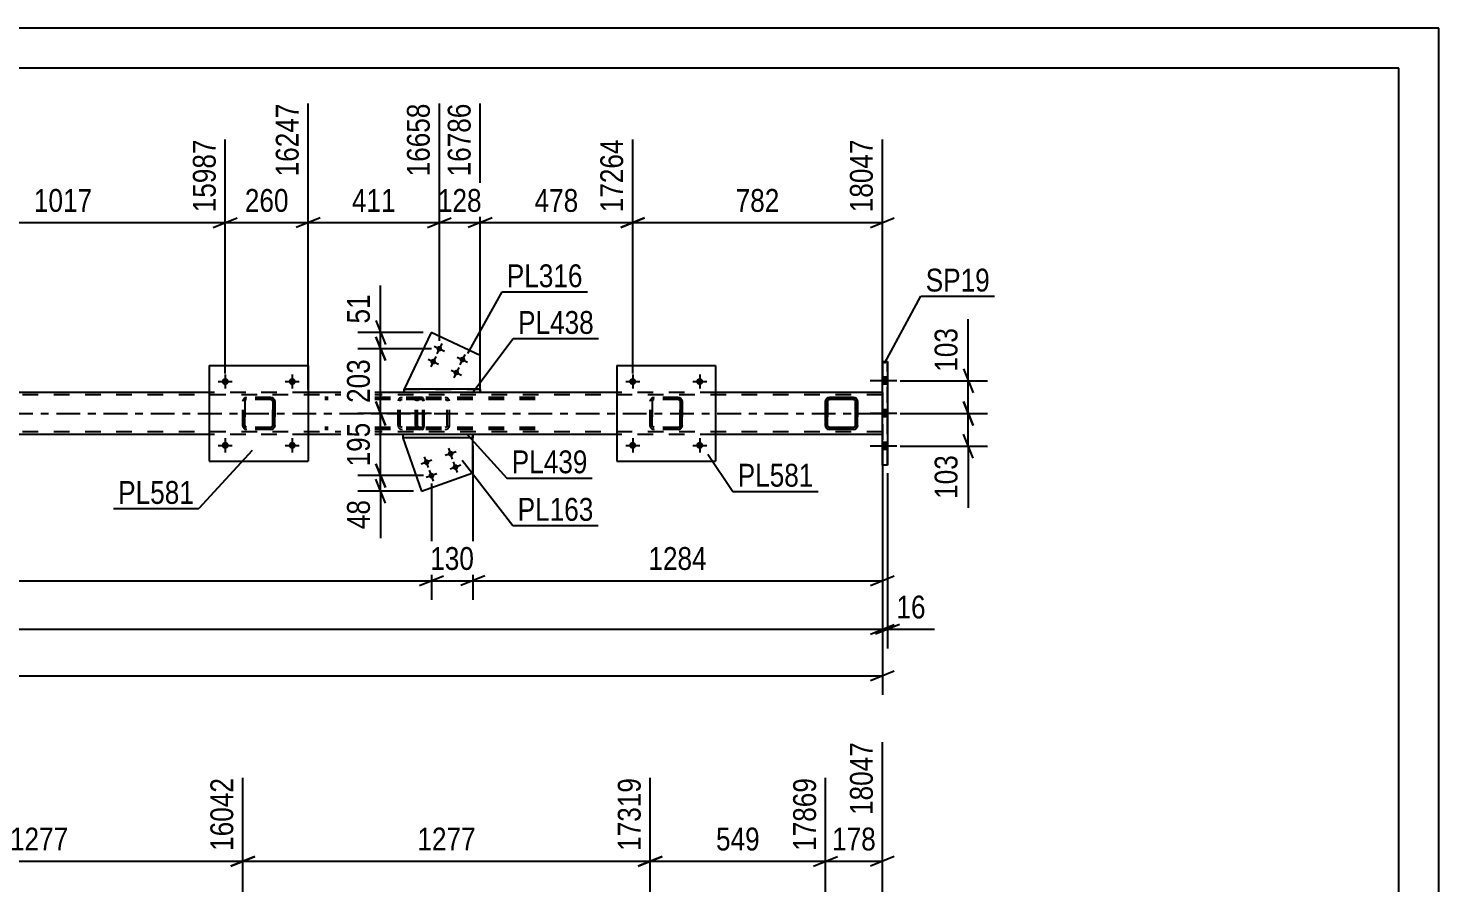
# Model space of a CAD drawing. Header units: millimetres. Extents: x 0 to 841, y 0 to 594.
# Drawn here: x 664.2 to 841, y 486.8 to 594 of the extents above; entities that cross this region are included whole.
import ezdxf

# ---------------------------------------------------------------- set-up
doc = ezdxf.new("R2010")
doc.units = ezdxf.units.MM
doc.linetypes.add('DXK_LINE_DOT2', pattern=[3.9198, 1.9599, -1.9599])
doc.linetypes.add('DXK_LINE_DOT3', pattern=[5.9187, 2.979, -0.9799, 0.9799, -0.9799])
doc.styles.add('Arial Narrow', font='ARIALN.TTF', dxfattribs={"height": 0.2})

# ---------------------------------------------------------------- blocks, each defined once
blk = doc.blocks.new('Unknown-103609051-1133')
at = {"color": 5, "linetype": 'Continuous'}
for p, q in [((841, 594), (0, 594)), ((841, 0), (841, 594)), ((836, 589), (5, 589)), ((836, 5), (836, 589))]:
    blk.add_line(p, q, dxfattribs=at)
blk = doc.blocks.new('Part-103609051-5480 - 5463')
at = {"color": 2, "linetype": 'Continuous'}
for p, q in [((711.11, 542.65), (713.48, 535.96)), ((719.89, 538.24), (719.89, 542.65)), ((713.48, 535.96), (719.89, 538.24))]:
    blk.add_line(p, q, dxfattribs=at)
at = {"color": 7, "linetype": 'DXK_LINE_DOT2'}
blk.add_line((719.89, 542.65), (711.11, 542.65), dxfattribs=at)
blk = doc.blocks.new('Bolt-103609051-5481 - 5463')
at = {"linetype": 'Continuous'}
for points in [[(716.02, 553.66, -1), (715.37, 553.96, -1)], [(715.26, 552.03, -1), (714.6, 552.34, -1)], [(718.92, 552.29, -1), (718.27, 552.6, -1)], [(718.15, 550.66, -1), (717.5, 550.97, -1)]]:
    blk.add_hatch(color=1, dxfattribs=at).paths.add_polyline_path(points)
at = {"color": 1, "linetype": 'Continuous'}
for p, q in [((715.05, 554.12), (716.35, 553.5)), ((716.01, 554.46), (715.39, 553.16)), ((714.28, 552.49), (715.58, 551.87)), ((715.24, 552.83), (714.62, 551.53)), ((717.94, 552.75), (719.24, 552.14)), ((718.9, 553.09), (718.29, 551.79)), ((717.17, 551.12), (718.47, 550.51)), ((718.13, 551.47), (717.52, 550.16))]:
    blk.add_line(p, q, dxfattribs=at)
blk = doc.blocks.new('Part-103609051-5469 - 5463')
at = {"color": 2, "linetype": 'Continuous'}
for p, q in [((737.94, 551.69), (737.94, 539.69)), ((737.94, 551.69), (750.34, 551.69)), ((750.34, 551.69), (750.34, 539.69)), ((737.94, 539.69), (750.34, 539.69))]:
    blk.add_line(p, q, dxfattribs=at)
blk = doc.blocks.new('Bolt-103609051-5470 - 5463')
at = {"linetype": 'Continuous'}
for points in [[(713.77, 539.46, -1), (714.44, 539.7, -1)], [(716.78, 540.53, -1), (717.46, 540.77, -1)], [(714.37, 537.77, -1), (715.05, 538.01, -1)], [(717.38, 538.84, -1), (718.06, 539.08, -1)]]:
    blk.add_hatch(color=1, dxfattribs=at).paths.add_polyline_path(points)
at = {"color": 1, "linetype": 'Continuous'}
for p, q in [((717.36, 539.97), (716.88, 541.33)), ((714.78, 539.82), (713.43, 539.34)), ((714.35, 538.9), (713.86, 540.26)), ((717.8, 540.89), (716.44, 540.41)), ((717.96, 538.28), (717.48, 539.64)), ((715.39, 538.13), (714.03, 537.65)), ((714.95, 537.21), (714.47, 538.56)), ((718.4, 539.2), (717.04, 538.72))]:
    blk.add_line(p, q, dxfattribs=at)
blk = doc.blocks.new('Part-103609051-5475 - 5463')
at = {"color": 2, "linetype": 'Continuous'}
for p, q in [((719.89, 543.05), (711.11, 543.05)), ((711.11, 543.05), (711.11, 542.65)), ((719.89, 543.05), (719.89, 543.05)), ((719.89, 543.05), (719.89, 542.65)), ((719.89, 542.65), (711.11, 542.65)), ((719.89, 542.65), (719.89, 542.65))]:
    blk.add_line(p, q, dxfattribs=at)
at = {"color": 7, "linetype": 'DXK_LINE_DOT2'}
for p, q in [((711.11, 543.05), (711.11, 542.65)), ((719.89, 542.65), (719.89, 543.05))]:
    blk.add_line(p, q, dxfattribs=at)
blk = doc.blocks.new('Part-103609051-5486 - 5463')
at = {"color": 2, "linetype": 'Continuous'}
for p, q in [((714.67, 555.84), (711.31, 548.73)), ((720.82, 552.94), (714.67, 555.84)), ((720.82, 548.73), (720.82, 552.94))]:
    blk.add_line(p, q, dxfattribs=at)
at = {"color": 7, "linetype": 'DXK_LINE_DOT2'}
blk.add_line((711.31, 548.73), (720.82, 548.73), dxfattribs=at)
blk = doc.blocks.new('Part-103609051-5649 - 5463')
at = {"color": 7, "linetype": 'DXK_LINE_DOT2'}
for p, q in [((713.51, 547.69), (701.36, 547.69)), ((713.51, 547.45), (701.36, 547.45)), ((710.56, 547.4), (710.52, 547.21)), ((710.52, 544.17), (710.52, 547.21)), ((710.77, 547.21), (710.79, 547.3)), ((710.77, 544.17), (710.77, 547.21)), ((710.79, 547.3), (710.85, 547.38)), ((711.03, 547.69), (710.83, 547.66)), ((710.85, 547.38), (710.93, 547.43)), ((710.93, 547.43), (711.03, 547.45)), ((712.7, 547.45), (712.7, 547.69)), ((713.62, 547.66), (713.51, 547.69)), ((713.51, 547.45), (713.57, 547.43)), ((713.57, 547.43), (713.61, 547.38)), ((713.61, 547.38), (713.64, 547.3)), ((713.71, 547.55), (713.62, 547.66)), ((713.64, 547.3), (713.65, 547.21)), ((713.65, 544.17), (713.65, 547.21)), ((713.76, 547.4), (713.71, 547.55)), ((713.78, 547.21), (713.76, 547.4)), ((713.78, 544.17), (713.78, 547.21)), ((713.51, 543.93), (701.36, 543.93)), ((713.51, 543.69), (701.36, 543.69)), ((710.52, 544.17), (710.56, 543.99)), ((710.79, 544.08), (710.77, 544.17)), ((710.85, 544), (710.79, 544.08)), ((710.83, 543.73), (711.03, 543.69)), ((710.93, 543.95), (710.85, 544)), ((711.03, 543.93), (710.93, 543.95)), ((712.7, 543.69), (712.7, 543.93)), ((713.57, 543.95), (713.51, 543.93)), ((713.51, 543.69), (713.62, 543.73)), ((713.61, 544), (713.57, 543.95)), ((713.64, 544.08), (713.61, 544)), ((713.62, 543.73), (713.71, 543.83)), ((713.65, 544.17), (713.64, 544.08)), ((713.71, 543.83), (713.76, 543.99)), ((713.76, 543.99), (713.78, 544.17))]:
    blk.add_line(p, q, dxfattribs=at)
for centre, start, end in [((711.01, 547.2), 111.1941, 156.1506), ((711.01, 544.19), 203.8494, 248.8059)]:
    blk.add_arc(centre, 0.492, start, end, dxfattribs=at)
blk = doc.blocks.new('Part-103609051-5635 - 5463')
at = {"color": 2, "linetype": 'Continuous'}
for p, q in [((771.24, 552.19), (771.24, 552.19)), ((771.24, 552.19), (771.88, 552.19)), ((771.24, 539.19), (771.24, 552.19)), ((771.88, 552.19), (771.88, 539.19)), ((771.24, 539.19), (771.24, 539.19)), ((771.88, 539.19), (771.24, 539.19))]:
    blk.add_line(p, q, dxfattribs=at)
at = {"color": 7, "linetype": 'DXK_LINE_DOT2'}
for p, q in [((771.24, 552.19), (771.24, 539.19)), ((771.88, 539.19), (771.88, 552.19))]:
    blk.add_line(p, q, dxfattribs=at)
blk = doc.blocks.new('Bolt-103609051-5520 - 5463')
at = {"linetype": 'Continuous'}
for points in [[(689.3, 549.69, -1), (688.42, 549.69, -1)], [(697.7, 549.69, -1), (696.82, 549.69, -1)]]:
    blk.add_hatch(color=1, dxfattribs=at).paths.add_polyline_path(points)
at = {"color": 1, "linetype": 'Continuous'}
for p, q in [((688.86, 550.57), (688.86, 548.81)), ((697.26, 550.57), (697.26, 548.81)), ((687.98, 549.69), (689.74, 549.69)), ((696.38, 549.69), (698.14, 549.69))]:
    blk.add_line(p, q, dxfattribs=at)
blk = doc.blocks.new('Bolt-103609051-5521 - 5463')
at = {"linetype": 'Continuous'}
for points in [[(689.3, 541.69, -1), (688.42, 541.69, -1)], [(697.7, 541.69, -1), (696.82, 541.69, -1)]]:
    blk.add_hatch(color=1, dxfattribs=at).paths.add_polyline_path(points)
at = {"color": 1, "linetype": 'Continuous'}
for p, q in [((687.98, 541.69), (689.74, 541.69)), ((688.86, 542.57), (688.86, 540.81)), ((696.38, 541.69), (698.14, 541.69)), ((697.26, 542.57), (697.26, 540.81))]:
    blk.add_line(p, q, dxfattribs=at)
blk = doc.blocks.new('Bolt-103609051-5526 - 5463')
at = {"linetype": 'Continuous'}
for points in [[(740.38, 549.69, -1), (739.5, 549.69, -1)], [(748.78, 549.69, -1), (747.9, 549.69, -1)]]:
    blk.add_hatch(color=1, dxfattribs=at).paths.add_polyline_path(points)
at = {"color": 1, "linetype": 'Continuous'}
for p, q in [((739.94, 550.57), (739.94, 548.81)), ((748.34, 550.57), (748.34, 548.81)), ((739.06, 549.69), (740.82, 549.69)), ((747.46, 549.69), (749.22, 549.69))]:
    blk.add_line(p, q, dxfattribs=at)
blk = doc.blocks.new('Bolt-103609051-5527 - 5463')
at = {"linetype": 'Continuous'}
for points in [[(740.38, 541.69, -1), (739.5, 541.69, -1)], [(748.78, 541.69, -1), (747.9, 541.69, -1)]]:
    blk.add_hatch(color=1, dxfattribs=at).paths.add_polyline_path(points)
at = {"color": 1, "linetype": 'Continuous'}
for p, q in [((739.06, 541.69), (740.82, 541.69)), ((739.94, 542.57), (739.94, 540.81)), ((747.46, 541.69), (749.22, 541.69)), ((748.34, 542.57), (748.34, 540.81))]:
    blk.add_line(p, q, dxfattribs=at)
blk = doc.blocks.new('Bolt-103609051-5695 - 5463')
at = {"linetype": 'Continuous'}
for points in [[(771.88, 549.35), (771.88, 550.23), (771.24, 550.23), (771.24, 549.35)], [(771.88, 549.35), (771.88, 550.23), (771.24, 550.23), (771.24, 549.35)], [(771.88, 549.35), (771.88, 550.23), (771.24, 550.23), (771.24, 549.35)], [(771.88, 545.25), (771.88, 546.13), (771.24, 546.13), (771.24, 545.25)], [(771.88, 545.25), (771.88, 546.13), (771.24, 546.13), (771.24, 545.25)], [(771.88, 541.15), (771.88, 542.03), (771.24, 542.03), (771.24, 541.15)], [(771.88, 541.15), (771.88, 542.03), (771.24, 542.03), (771.24, 541.15)], [(771.88, 541.15), (771.88, 542.03), (771.24, 542.03), (771.24, 541.15)]]:
    blk.add_hatch(color=1, dxfattribs=at).paths.add_polyline_path(points)
at = {"color": 1, "linetype": 'Continuous'}
for p, q in [((771.88, 550.23), (771.24, 550.23)), ((771.88, 550.23), (771.24, 550.23)), ((771.88, 550.23), (771.24, 550.23)), ((773.04, 549.79), (769.72, 549.79)), ((773.04, 549.79), (769.72, 549.79)), ((773.04, 549.79), (769.72, 549.79)), ((771.88, 549.35), (771.24, 549.35)), ((771.88, 549.35), (771.24, 549.35)), ((771.88, 549.35), (771.24, 549.35)), ((773.04, 545.69), (769.72, 545.69)), ((773.04, 545.69), (769.72, 545.69)), ((771.88, 546.13), (771.24, 546.13)), ((771.88, 546.13), (771.24, 546.13)), ((771.88, 545.25), (771.24, 545.25)), ((771.88, 545.25), (771.24, 545.25)), ((773.04, 541.59), (769.72, 541.59)), ((773.04, 541.59), (769.72, 541.59)), ((773.04, 541.59), (769.72, 541.59)), ((771.88, 542.03), (771.24, 542.03)), ((771.88, 542.03), (771.24, 542.03)), ((771.88, 542.03), (771.24, 542.03)), ((771.88, 541.15), (771.24, 541.15)), ((771.88, 541.15), (771.24, 541.15)), ((771.88, 541.15), (771.24, 541.15))]:
    blk.add_line(p, q, dxfattribs=at)
blk = doc.blocks.new('Part-103609051-5725 - 5463')
at = {"color": 2, "linetype": 'Continuous'}
for p, q in [((635.78, 548.33), (608.5, 548.33)), ((686.86, 548.33), (648.18, 548.33)), ((711.31, 548.33), (699.26, 548.33)), ((737.94, 548.33), (720.82, 548.33)), ((771.24, 548.33), (750.34, 548.33)), ((635.78, 543.05), (608.5, 543.05)), ((686.86, 543.05), (648.18, 543.05)), ((711.11, 543.05), (699.26, 543.05)), ((737.94, 543.05), (719.89, 543.05)), ((771.24, 543.05), (750.34, 543.05))]:
    blk.add_line(p, q, dxfattribs=at)
at = {"color": 7, "linetype": 'DXK_LINE_DOT2'}
for p, q in [((608.5, 548.33), (608.5, 548.33)), ((608.5, 548.33), (608.5, 543.37)), ((608.5, 548.33), (608.5, 548.33)), ((608.5, 548.33), (608.5, 547.69)), ((648.18, 548.33), (635.78, 548.33)), ((699.26, 548.33), (686.86, 548.33)), ((720.82, 548.33), (711.31, 548.33)), ((750.34, 548.33), (737.94, 548.33)), ((771.24, 543.37), (771.24, 548.33)), ((771.24, 548.33), (771.24, 548.33)), ((771.24, 548.33), (771.24, 547.69)), ((771.24, 548.01), (608.5, 548.01)), ((608.5, 548.01), (608.5, 543.05)), ((771.24, 543.05), (771.24, 548.01)), ((771.24, 548.01), (771.24, 548.01)), ((608.5, 543.69), (608.5, 543.05)), ((771.24, 543.37), (608.5, 543.37)), ((608.5, 543.05), (608.5, 543.05)), ((608.5, 543.05), (608.5, 543.05)), ((648.18, 543.05), (635.78, 543.05)), ((699.26, 543.05), (686.86, 543.05)), ((719.89, 543.05), (711.11, 543.05)), ((750.34, 543.05), (737.94, 543.05)), ((771.24, 543.05), (771.24, 543.69)), ((771.24, 543.37), (771.24, 543.37)), ((771.24, 543.05), (771.24, 543.05))]:
    blk.add_line(p, q, dxfattribs=at)
at = {"color": 7, "linetype": 'DXK_LINE_DOT3'}
blk.add_line((608.5, 545.69), (771.24, 545.69), dxfattribs=at)
blk = doc.blocks.new('Part-103609051-5580 - 5463')
at = {"color": 7, "linetype": 'DXK_LINE_DOT2'}
for p, q in [((742.14, 547.21), (742.18, 547.4)), ((742.18, 547.4), (742.14, 547.21)), ((742.14, 544.17), (742.14, 547.21)), ((742.14, 547.21), (742.14, 547.21)), ((742.14, 544.17), (742.14, 547.21)), ((742.38, 547.21), (742.4, 547.3)), ((742.4, 547.3), (742.38, 547.21)), ((742.38, 544.17), (742.38, 547.21)), ((742.38, 547.21), (742.38, 547.21)), ((742.38, 547.21), (742.38, 544.17)), ((742.4, 547.3), (742.45, 547.38)), ((742.45, 547.38), (742.4, 547.3)), ((742.44, 547.66), (742.62, 547.69)), ((742.62, 547.69), (742.44, 547.66)), ((742.45, 547.38), (742.53, 547.43)), ((742.53, 547.43), (742.45, 547.38)), ((742.62, 547.45), (742.53, 547.43)), ((745.66, 547.69), (742.62, 547.69)), ((745.66, 547.45), (742.62, 547.45)), ((745.66, 547.69), (745.85, 547.66)), ((745.85, 547.66), (745.66, 547.69)), ((745.66, 547.45), (745.75, 547.43)), ((745.75, 547.43), (745.83, 547.38)), ((745.83, 547.38), (745.75, 547.43)), ((745.83, 547.38), (745.88, 547.3)), ((745.88, 547.3), (745.83, 547.38)), ((745.88, 547.3), (745.9, 547.21)), ((745.9, 547.21), (745.88, 547.3)), ((745.9, 544.17), (745.9, 547.21)), ((745.9, 547.21), (745.9, 547.21)), ((745.9, 547.21), (745.9, 544.17)), ((746.11, 547.4), (746.14, 547.21)), ((746.14, 547.21), (746.11, 547.4)), ((746.14, 544.17), (746.14, 547.21)), ((746.14, 547.21), (746.14, 547.21)), ((746.14, 547.21), (746.14, 544.17)), ((742.14, 544.17), (742.14, 544.17)), ((742.18, 543.99), (742.14, 544.17)), ((742.14, 544.17), (742.18, 543.99)), ((742.38, 544.17), (742.38, 544.17)), ((742.4, 544.08), (742.38, 544.17)), ((742.38, 544.17), (742.4, 544.08)), ((742.45, 544), (742.4, 544.08)), ((742.4, 544.08), (742.45, 544)), ((742.62, 543.69), (742.44, 543.73)), ((742.44, 543.73), (742.62, 543.69)), ((742.53, 543.95), (742.45, 544)), ((742.45, 544), (742.53, 543.95)), ((742.62, 543.93), (742.53, 543.95)), ((745.66, 543.93), (742.62, 543.93)), ((745.66, 543.69), (742.62, 543.69)), ((745.75, 543.95), (745.66, 543.93)), ((745.85, 543.73), (745.66, 543.69)), ((745.66, 543.69), (745.85, 543.73)), ((745.83, 544), (745.75, 543.95)), ((745.75, 543.95), (745.83, 544)), ((745.88, 544.08), (745.83, 544)), ((745.83, 544), (745.88, 544.08)), ((745.9, 544.17), (745.88, 544.08)), ((745.88, 544.08), (745.9, 544.17)), ((745.9, 544.17), (745.9, 544.17)), ((746.14, 544.17), (746.11, 543.99)), ((746.11, 543.99), (746.14, 544.17)), ((746.14, 544.17), (746.14, 544.17))]:
    blk.add_line(p, q, dxfattribs=at)
for centre, start, end in [((742.62, 547.21), 112.5, 157.5), ((742.62, 547.21), 112.5, 157.5), ((745.66, 547.21), 22.5, 67.5), ((745.66, 547.21), 22.5, 67.5), ((742.62, 544.17), 202.5, 247.5), ((742.62, 544.17), 202.5, 247.5), ((745.66, 544.17), 292.5, 337.5), ((745.66, 544.17), 292.5, 337.5)]:
    blk.add_arc(centre, 0.48, start, end, dxfattribs=at)
blk = doc.blocks.new('Part-103609051-5585 - 5463')
at = {"color": 2, "linetype": 'Continuous'}
for p, q in [((686.86, 551.69), (686.86, 539.69)), ((686.86, 551.69), (699.26, 551.69)), ((699.26, 551.69), (699.26, 539.69)), ((686.86, 539.69), (699.26, 539.69))]:
    blk.add_line(p, q, dxfattribs=at)
blk = doc.blocks.new('Part-103609051-5586 - 5463')
at = {"color": 7, "linetype": 'DXK_LINE_DOT2'}
for p, q in [((691.06, 547.21), (691.1, 547.4)), ((691.1, 547.4), (691.06, 547.21)), ((691.06, 544.17), (691.06, 547.21)), ((691.06, 547.21), (691.06, 547.21)), ((691.06, 544.17), (691.06, 547.21)), ((691.3, 547.21), (691.32, 547.3)), ((691.32, 547.3), (691.3, 547.21)), ((691.3, 544.17), (691.3, 547.21)), ((691.3, 547.21), (691.3, 547.21)), ((691.3, 547.21), (691.3, 544.17)), ((691.32, 547.3), (691.37, 547.38)), ((691.37, 547.38), (691.32, 547.3)), ((691.36, 547.66), (691.54, 547.69)), ((691.54, 547.69), (691.36, 547.66)), ((691.37, 547.38), (691.45, 547.43)), ((691.45, 547.43), (691.37, 547.38)), ((691.54, 547.45), (691.45, 547.43)), ((694.58, 547.69), (691.54, 547.69)), ((694.58, 547.45), (691.54, 547.45)), ((694.58, 547.69), (694.77, 547.66)), ((694.77, 547.66), (694.58, 547.69)), ((694.58, 547.45), (694.67, 547.43)), ((694.67, 547.43), (694.75, 547.38)), ((694.75, 547.38), (694.67, 547.43)), ((694.75, 547.38), (694.8, 547.3)), ((694.8, 547.3), (694.75, 547.38)), ((694.8, 547.3), (694.82, 547.21)), ((694.82, 547.21), (694.8, 547.3)), ((694.82, 544.17), (694.82, 547.21)), ((694.82, 547.21), (694.82, 547.21)), ((694.82, 547.21), (694.82, 544.17)), ((695.03, 547.4), (695.06, 547.21)), ((695.06, 547.21), (695.03, 547.4)), ((695.06, 544.17), (695.06, 547.21)), ((695.06, 547.21), (695.06, 547.21)), ((695.06, 547.21), (695.06, 544.17)), ((691.06, 544.17), (691.06, 544.17)), ((691.1, 543.99), (691.06, 544.17)), ((691.06, 544.17), (691.1, 543.99)), ((691.3, 544.17), (691.3, 544.17)), ((691.32, 544.08), (691.3, 544.17)), ((691.3, 544.17), (691.32, 544.08)), ((691.37, 544), (691.32, 544.08)), ((691.32, 544.08), (691.37, 544)), ((691.54, 543.69), (691.36, 543.73)), ((691.36, 543.73), (691.54, 543.69)), ((691.45, 543.95), (691.37, 544)), ((691.37, 544), (691.45, 543.95)), ((691.54, 543.93), (691.45, 543.95)), ((694.58, 543.93), (691.54, 543.93)), ((694.58, 543.69), (691.54, 543.69)), ((694.67, 543.95), (694.58, 543.93)), ((694.77, 543.73), (694.58, 543.69)), ((694.58, 543.69), (694.77, 543.73)), ((694.75, 544), (694.67, 543.95)), ((694.67, 543.95), (694.75, 544)), ((694.8, 544.08), (694.75, 544)), ((694.75, 544), (694.8, 544.08)), ((694.82, 544.17), (694.8, 544.08)), ((694.8, 544.08), (694.82, 544.17)), ((694.82, 544.17), (694.82, 544.17)), ((695.06, 544.17), (695.03, 543.99)), ((695.03, 543.99), (695.06, 544.17)), ((695.06, 544.17), (695.06, 544.17))]:
    blk.add_line(p, q, dxfattribs=at)
at = {"color": 7, "linetype": 'DXK_LINE_DOT3'}
blk.add_line((693.06, 545.69), (693.06, 545.69), dxfattribs=at)
at = {"color": 7, "linetype": 'DXK_LINE_DOT2'}
for centre, start, end in [((691.54, 547.21), 112.5, 157.5), ((691.54, 547.21), 112.5, 157.5), ((694.58, 547.21), 22.5, 67.5), ((694.58, 547.21), 22.5, 67.5), ((691.54, 544.17), 202.5, 247.5), ((691.54, 544.17), 202.5, 247.5), ((694.58, 544.17), 292.5, 337.5), ((694.58, 544.17), 292.5, 337.5)]:
    blk.add_arc(centre, 0.48, start, end, dxfattribs=at)
blk = doc.blocks.new('Part-103609051-5603 - 5463')
at = {"color": 2, "linetype": 'Continuous'}
for p, q in [((711.31, 548.33), (711.31, 548.73)), ((711.31, 548.73), (711.31, 548.73)), ((720.82, 548.73), (711.31, 548.73)), ((711.31, 548.33), (711.31, 548.33)), ((720.82, 548.33), (711.31, 548.33)), ((720.82, 548.73), (720.82, 548.33))]:
    blk.add_line(p, q, dxfattribs=at)
at = {"color": 7, "linetype": 'DXK_LINE_DOT2'}
for p, q in [((711.31, 548.73), (711.31, 548.33)), ((711.31, 548.73), (711.31, 548.73)), ((711.31, 548.33), (711.31, 548.33)), ((720.82, 548.33), (720.82, 548.73))]:
    blk.add_line(p, q, dxfattribs=at)
blk = doc.blocks.new('Part-103609051-5604 - 5463')
at = {"color": 2, "linetype": 'Continuous'}
for p, q in [((764.16, 547.39), (764.12, 547.21)), ((764.12, 544.17), (764.12, 547.21)), ((764.12, 547.21), (764.12, 547.21)), ((764.36, 547.21), (764.38, 547.3)), ((764.36, 544.17), (764.36, 547.21)), ((764.36, 547.21), (764.36, 547.21)), ((764.38, 547.3), (764.43, 547.38)), ((764.6, 547.69), (764.42, 547.65)), ((764.43, 547.38), (764.51, 547.43)), ((764.51, 547.43), (764.6, 547.45)), ((767.64, 547.69), (764.6, 547.69)), ((767.64, 547.45), (764.6, 547.45)), ((767.82, 547.65), (767.64, 547.69)), ((767.64, 547.45), (767.73, 547.43)), ((767.73, 547.43), (767.81, 547.38)), ((767.81, 547.38), (767.86, 547.3)), ((767.86, 547.3), (767.88, 547.21)), ((767.88, 544.17), (767.88, 547.21)), ((767.88, 547.21), (767.88, 547.21)), ((768.12, 547.21), (768.08, 547.39)), ((768.12, 544.17), (768.12, 547.21)), ((768.12, 547.21), (768.12, 547.21)), ((764.12, 544.17), (764.12, 544.17)), ((764.12, 544.17), (764.16, 543.98)), ((764.36, 544.17), (764.36, 544.17)), ((764.38, 544.07), (764.36, 544.17)), ((764.43, 544), (764.38, 544.07)), ((764.42, 543.72), (764.6, 543.69)), ((764.51, 543.95), (764.43, 544)), ((764.6, 543.93), (764.51, 543.95)), ((767.64, 543.93), (764.6, 543.93)), ((767.64, 543.69), (764.6, 543.69)), ((767.73, 543.95), (767.64, 543.93)), ((767.64, 543.69), (767.82, 543.72)), ((767.81, 544), (767.73, 543.95)), ((767.86, 544.07), (767.81, 544)), ((767.88, 544.17), (767.86, 544.07)), ((767.88, 544.17), (767.88, 544.17)), ((768.08, 543.98), (768.12, 544.17)), ((768.12, 544.17), (768.12, 544.17))]:
    blk.add_line(p, q, dxfattribs=at)
at = {"color": 7, "linetype": 'DXK_LINE_DOT2'}
for p, q in [((764.12, 547.21), (764.16, 547.39)), ((764.12, 544.17), (764.12, 547.21)), ((764.38, 547.3), (764.36, 547.21)), ((764.36, 547.21), (764.36, 544.17)), ((764.43, 547.38), (764.38, 547.3)), ((764.42, 547.65), (764.6, 547.69)), ((764.51, 547.43), (764.43, 547.38)), ((764.51, 547.43), (764.51, 547.43)), ((767.64, 547.69), (767.82, 547.65)), ((767.64, 547.45), (767.64, 547.45)), ((767.81, 547.38), (767.73, 547.43)), ((767.86, 547.3), (767.81, 547.38)), ((767.88, 547.21), (767.86, 547.3)), ((767.88, 547.21), (767.88, 544.17)), ((768.08, 547.39), (768.12, 547.21)), ((768.12, 547.21), (768.12, 544.17)), ((764.16, 543.98), (764.12, 544.17)), ((764.36, 544.17), (764.38, 544.07)), ((764.38, 544.07), (764.43, 544)), ((764.6, 543.69), (764.42, 543.72)), ((764.43, 544), (764.51, 543.95)), ((764.51, 543.95), (764.51, 543.95)), ((767.64, 543.93), (767.64, 543.93)), ((767.82, 543.72), (767.64, 543.69)), ((767.73, 543.95), (767.81, 544)), ((767.81, 544), (767.86, 544.07)), ((767.86, 544.07), (767.88, 544.17)), ((768.12, 544.17), (768.08, 543.98))]:
    blk.add_line(p, q, dxfattribs=at)
at = {"color": 7, "linetype": 'DXK_LINE_DOT3'}
blk.add_line((766.12, 545.69), (766.12, 545.69), dxfattribs=at)
at = {"color": 2, "linetype": 'Continuous'}
for centre, start, end in [((764.6, 547.21), 112.5, 157.5), ((767.64, 547.21), 22.5, 67.5), ((764.6, 544.17), 202.5, 247.5), ((767.64, 544.17), 292.5, 337.5)]:
    blk.add_arc(centre, 0.48, start, end, dxfattribs=at)
at = {"color": 7, "linetype": 'DXK_LINE_DOT2'}
for centre, start, end in [((764.6, 547.21), 112.5, 157.5), ((767.64, 547.21), 22.5, 67.5), ((764.6, 544.17), 202.5, 247.5), ((767.64, 544.17), 292.5, 337.5)]:
    blk.add_arc(centre, 0.48, start, end, dxfattribs=at)
blk = doc.blocks.new('Part-103609051-5651 - 5463')
at = {"color": 7, "linetype": 'DXK_LINE_DOT2'}
for p, q in [((712.74, 547.4), (712.7, 547.21)), ((712.7, 544.17), (712.7, 547.21)), ((712.96, 547.21), (712.98, 547.3)), ((712.96, 544.17), (712.96, 547.21)), ((712.98, 547.3), (713.03, 547.38)), ((713.21, 547.69), (713.02, 547.66)), ((713.03, 547.38), (713.11, 547.43)), ((713.11, 547.43), (713.21, 547.45)), ((727.73, 547.69), (713.21, 547.69)), ((727.73, 547.45), (713.21, 547.45)), ((716.64, 547.66), (716.45, 547.69)), ((716.45, 547.45), (716.55, 547.43)), ((716.55, 547.43), (716.63, 547.38)), ((716.63, 547.38), (716.68, 547.3)), ((716.68, 547.3), (716.7, 547.21)), ((716.7, 544.17), (716.7, 547.21)), ((716.96, 547.21), (716.92, 547.4)), ((716.96, 544.17), (716.96, 547.21)), ((712.7, 544.17), (712.74, 543.99)), ((712.98, 544.08), (712.96, 544.17)), ((713.03, 544), (712.98, 544.08)), ((713.02, 543.73), (713.21, 543.69)), ((713.11, 543.95), (713.03, 544)), ((713.21, 543.93), (713.11, 543.95)), ((727.73, 543.93), (713.21, 543.93)), ((727.73, 543.69), (713.21, 543.69)), ((716.55, 543.95), (716.45, 543.93)), ((716.45, 543.69), (716.64, 543.73)), ((716.63, 544), (716.55, 543.95)), ((716.68, 544.08), (716.63, 544)), ((716.7, 544.17), (716.68, 544.08)), ((716.92, 543.99), (716.96, 544.17))]:
    blk.add_line(p, q, dxfattribs=at)
for centre, start, end in [((713.19, 547.19), 110.7583, 155.68), ((716.47, 547.19), 24.32, 69.2417), ((713.19, 544.19), 204.32, 249.2417), ((716.47, 544.19), 290.7583, 335.68)]:
    blk.add_arc(centre, 0.496, start, end, dxfattribs=at)
blk = doc.blocks.new('StraightDimension-103609051-6337 - 5463')
at = {"color": 7, "linetype": 'Continuous'}
for p, q in [((771.24, 538.19), (771.24, 516.23)), ((64.78, 518.63), (771.24, 518.63)), ((769.74, 518.03), (772.74, 519.23))]:
    blk.add_line(p, q, dxfattribs=at)
blk = doc.blocks.new('StraightDimension-103609051-14785 - 5463')
at = {"color": 7, "linetype": 'Continuous'}
for p, q in [((739.94, 550.69), (739.94, 580.06)), ((771.24, 549.33), (771.24, 580.06)), ((741.44, 570.22), (738.44, 569.02)), ((739.94, 569.62), (771.24, 569.62)), ((769.74, 569.02), (772.74, 570.22))]:
    blk.add_line(p, q, dxfattribs=at)
at = {"color": 0, "linetype": 'Continuous'}
blk.add_wipeout([(770.64, 580.66), (766.44, 580.66), (766.44, 570.32), (770.64, 570.32)], dxfattribs=at)
at = {"color": 0}
blk.add_wipeout([(758.93, 570.37), (758.93, 574.57), (752.25, 574.57), (752.25, 570.37)], dxfattribs=at)
at = {"color": 3, "linetype": 'Continuous', "style": 'Arial Narrow'}
blk.add_text('18047', height=2.863, rotation=90.0002, dxfattribs=at).set_placement((770.04, 570.92))
at = {"color": 3, "style": 'Arial Narrow'}
blk.add_text('782', height=2.863, dxfattribs=at).set_placement((752.85, 570.97))
blk = doc.blocks.new('StraightDimension-103609051-22917 - 5463')
at = {"color": 7, "linetype": 'Continuous'}
for p, q in [((707.74, 539.39), (708.94, 536.39)), ((713.71, 537.89), (705.49, 537.89)), ((708.34, 535.96), (708.34, 537.89)), ((712.48, 535.96), (705.49, 535.96)), ((708.94, 534.46), (707.74, 537.46))]:
    blk.add_line(p, q, dxfattribs=at)
at = {"color": 0}
blk.add_wipeout([(707.59, 535.44), (703.39, 535.44), (703.39, 530.58), (707.59, 530.58)], dxfattribs=at)
at = {"color": 7, "linetype": 'Continuous'}
blk.add_line((708.34, 535.96), (708.34, 530.06), dxfattribs=at)
blk.add_line((708.34, 535.96), (708.34, 530.06), dxfattribs=at)
at = {"color": 3, "style": 'Arial Narrow'}
blk.add_text('48', height=2.863, rotation=90.0002, dxfattribs=at).set_placement((706.99, 531.18))
blk = doc.blocks.new('StraightDimension-103609051-6400 - 5463')
at = {"color": 7, "linetype": 'Continuous'}
for p, q in [((714.71, 536.89), (714.71, 522.32)), ((713.21, 524.12), (716.21, 525.32)), ((64.78, 524.72), (714.71, 524.72))]:
    blk.add_line(p, q, dxfattribs=at)
blk = doc.blocks.new('StraightDimension-103609051-6347 - 5463')
at = {"color": 7, "linetype": 'Continuous'}
for p, q in [((771.24, 538.19), (771.24, 516.23)), ((771.88, 538.19), (771.88, 516.23)), ((769.74, 518.03), (772.74, 519.23)), ((773.38, 519.23), (770.38, 518.03)), ((771.24, 518.63), (771.88, 518.63))]:
    blk.add_line(p, q, dxfattribs=at)
at = {"color": 0}
blk.add_wipeout([(777.26, 519.38), (777.26, 523.58), (772.41, 523.58), (772.41, 519.38)], dxfattribs=at)
at = {"color": 7, "linetype": 'Continuous'}
blk.add_line((771.88, 518.63), (777.79, 518.63), dxfattribs=at)
blk.add_line((771.88, 518.63), (777.79, 518.63), dxfattribs=at)
at = {"color": 3, "style": 'Arial Narrow'}
blk.add_text('16', height=2.863, dxfattribs=at).set_placement((773.01, 519.98))
blk = doc.blocks.new('StraightDimension-103609051-6358 - 5463')
at = {"color": 7, "linetype": 'Continuous'}
for p, q in [((771.24, 538.19), (771.24, 510.4)), ((769.74, 512.2), (772.74, 513.4)), ((64.14, 512.8), (771.24, 512.8))]:
    blk.add_line(p, q, dxfattribs=at)
blk = doc.blocks.new('StraightDimension-103609051-6390 - 5463')
at = {"color": 7, "linetype": 'Continuous'}
for p, q in [((719.89, 541.65), (719.89, 522.32)), ((771.24, 542.05), (771.24, 522.32)), ((721.39, 525.32), (718.39, 524.12)), ((769.74, 524.12), (772.74, 525.32)), ((719.89, 524.72), (771.24, 524.72))]:
    blk.add_line(p, q, dxfattribs=at)
at = {"color": 0}
blk.add_wipeout([(749.82, 525.47), (749.82, 529.67), (741.31, 529.67), (741.31, 525.47)], dxfattribs=at)
at = {"color": 3, "style": 'Arial Narrow'}
blk.add_text('1284', height=2.863, dxfattribs=at).set_placement((741.91, 526.07))
blk = doc.blocks.new('StraightDimension-103609051-6394 - 5463')
at = {"color": 7, "linetype": 'Continuous'}
for p, q in [((719.89, 541.65), (719.89, 522.32)), ((714.71, 536.89), (714.71, 522.32)), ((713.21, 524.12), (716.21, 525.32)), ((721.39, 525.32), (718.39, 524.12)), ((714.71, 524.72), (719.89, 524.72))]:
    blk.add_line(p, q, dxfattribs=at)
at = {"color": 0}
blk.add_wipeout([(720.64, 525.47), (720.64, 529.67), (713.96, 529.67), (713.96, 525.47)], dxfattribs=at)
at = {"color": 3, "style": 'Arial Narrow'}
blk.add_text('130', height=2.863, dxfattribs=at).set_placement((714.56, 526.07))
blk = doc.blocks.new('StraightDimension-103609051-14786 - 5463')
at = {"color": 7, "linetype": 'Continuous'}
for p, q in [((720.82, 549.73), (720.82, 584.56)), ((739.94, 550.69), (739.94, 580.06)), ((722.32, 570.22), (719.32, 569.02)), ((720.82, 569.62), (739.94, 569.62)), ((738.44, 569.02), (741.44, 570.22))]:
    blk.add_line(p, q, dxfattribs=at)
at = {"color": 0, "linetype": 'Continuous'}
blk.add_wipeout([(739.34, 580.66), (735.14, 580.66), (735.14, 570.32), (739.34, 570.32)], dxfattribs=at)
at = {"color": 0}
blk.add_wipeout([(733.72, 570.37), (733.72, 574.57), (727.04, 574.57), (727.04, 570.37)], dxfattribs=at)
at = {"color": 3, "linetype": 'Continuous', "style": 'Arial Narrow'}
blk.add_text('17264', height=2.863, rotation=90.0002, dxfattribs=at).set_placement((738.74, 570.92))
at = {"color": 3, "style": 'Arial Narrow'}
blk.add_text('478', height=2.863, dxfattribs=at).set_placement((727.64, 570.97))
blk = doc.blocks.new('StraightDimension-103609051-14787 - 5463')
at = {"color": 7, "linetype": 'Continuous'}
for p, q in [((715.7, 554.81), (715.7, 584.56)), ((720.82, 549.73), (720.82, 584.56)), ((714.2, 569.02), (717.2, 570.22)), ((715.7, 569.62), (720.82, 569.62)), ((722.32, 570.22), (719.32, 569.02))]:
    blk.add_line(p, q, dxfattribs=at)
at = {"color": 0}
blk.add_wipeout([(721.6, 570.37), (721.6, 574.57), (714.92, 574.57), (714.92, 570.37)], dxfattribs=at)
at = {"color": 3, "style": 'Arial Narrow'}
blk.add_text('128', height=2.863, dxfattribs=at).set_placement((715.52, 570.97))
at = {"color": 0, "linetype": 'Continuous'}
blk.add_wipeout([(720.22, 585.16), (716.02, 585.16), (716.02, 574.82), (720.22, 574.82)], dxfattribs=at)
at = {"color": 3, "linetype": 'Continuous', "style": 'Arial Narrow'}
blk.add_text('16786', height=2.863, rotation=90.0002, dxfattribs=at).set_placement((719.62, 575.42))
blk = doc.blocks.new('StraightDimension-103609051-14788 - 5463')
at = {"color": 7, "linetype": 'Continuous'}
for p, q in [((699.26, 548.69), (699.26, 584.56)), ((715.7, 554.81), (715.7, 584.56)), ((700.76, 570.22), (697.76, 569.02)), ((699.26, 569.62), (715.7, 569.62)), ((714.2, 569.02), (717.2, 570.22))]:
    blk.add_line(p, q, dxfattribs=at)
at = {"color": 0}
blk.add_wipeout([(710.82, 570.37), (710.82, 574.57), (704.14, 574.57), (704.14, 570.37)], dxfattribs=at)
at = {"color": 3, "style": 'Arial Narrow'}
blk.add_text('411', height=2.863, dxfattribs=at).set_placement((704.74, 570.97))
at = {"color": 0, "linetype": 'Continuous'}
blk.add_wipeout([(715.1, 585.16), (710.9, 585.16), (710.9, 574.82), (715.1, 574.82)], dxfattribs=at)
at = {"color": 3, "linetype": 'Continuous', "style": 'Arial Narrow'}
blk.add_text('16658', height=2.863, rotation=90.0002, dxfattribs=at).set_placement((714.5, 575.42))
blk = doc.blocks.new('StraightDimension-103609051-14789 - 5463')
at = {"color": 7, "linetype": 'Continuous'}
for p, q in [((699.26, 548.69), (699.26, 584.56)), ((688.86, 550.69), (688.86, 580.06)), ((687.36, 569.02), (690.36, 570.22)), ((688.86, 569.62), (699.26, 569.62)), ((700.76, 570.22), (697.76, 569.02))]:
    blk.add_line(p, q, dxfattribs=at)
at = {"color": 0}
blk.add_wipeout([(697.4, 570.37), (697.4, 574.57), (690.72, 574.57), (690.72, 570.37)], dxfattribs=at)
at = {"color": 3, "style": 'Arial Narrow'}
blk.add_text('260', height=2.863, dxfattribs=at).set_placement((691.32, 570.97))
at = {"color": 0, "linetype": 'Continuous'}
blk.add_wipeout([(698.66, 585.16), (694.46, 585.16), (694.46, 574.82), (698.66, 574.82)], dxfattribs=at)
at = {"color": 3, "linetype": 'Continuous', "style": 'Arial Narrow'}
blk.add_text('16247', height=2.863, rotation=90.0002, dxfattribs=at).set_placement((698.06, 575.42))
blk = doc.blocks.new('StraightDimension-103609051-14790 - 5463')
at = {"color": 7, "linetype": 'Continuous'}
for p, q in [((648.18, 548.69), (648.18, 584.56)), ((688.86, 550.69), (688.86, 580.06)), ((649.68, 570.22), (646.68, 569.02)), ((648.18, 569.62), (688.86, 569.62)), ((687.36, 569.02), (690.36, 570.22))]:
    blk.add_line(p, q, dxfattribs=at)
at = {"color": 0, "linetype": 'Continuous'}
blk.add_wipeout([(688.26, 580.66), (684.06, 580.66), (684.06, 570.32), (688.26, 570.32)], dxfattribs=at)
at = {"color": 0}
blk.add_wipeout([(672.78, 570.37), (672.78, 574.57), (664.27, 574.57), (664.27, 570.37)], dxfattribs=at)
at = {"color": 3, "linetype": 'Continuous', "style": 'Arial Narrow'}
blk.add_text('15987', height=2.863, rotation=90.0002, dxfattribs=at).set_placement((687.66, 570.92))
at = {"color": 3, "style": 'Arial Narrow'}
blk.add_text('1017', height=2.863, dxfattribs=at).set_placement((664.87, 570.97))
blk = doc.blocks.new('StraightDimension-103609051-15426 - 5463')
at = {"color": 7, "linetype": 'Continuous'}
for p, q in [((781.41, 551.29), (782.61, 548.29)), ((773.48, 549.79), (784.41, 549.79)), ((782.01, 545.69), (782.01, 549.79)), ((782.61, 544.19), (781.41, 547.19)), ((773.48, 545.69), (784.41, 545.69))]:
    blk.add_line(p, q, dxfattribs=at)
at = {"color": 0}
blk.add_wipeout([(781.26, 557), (777.06, 557), (777.06, 550.32), (781.26, 550.32)], dxfattribs=at)
at = {"color": 7, "linetype": 'Continuous'}
blk.add_line((782.01, 549.79), (782.01, 557.53), dxfattribs=at)
blk.add_line((782.01, 549.79), (782.01, 557.53), dxfattribs=at)
at = {"color": 3, "style": 'Arial Narrow'}
blk.add_text('103', height=2.863, rotation=90.0002, dxfattribs=at).set_placement((780.66, 550.92))
blk = doc.blocks.new('StraightDimension-103609051-15427 - 5463')
at = {"color": 7, "linetype": 'Continuous'}
for p, q in [((781.41, 547.19), (782.61, 544.19)), ((773.48, 545.69), (784.41, 545.69)), ((782.01, 541.59), (782.01, 545.69)), ((782.61, 540.09), (781.41, 543.09)), ((773.48, 541.59), (784.41, 541.59))]:
    blk.add_line(p, q, dxfattribs=at)
at = {"color": 0}
blk.add_wipeout([(781.26, 541.07), (777.06, 541.07), (777.06, 534.38), (781.26, 534.38)], dxfattribs=at)
at = {"color": 7, "linetype": 'Continuous'}
blk.add_line((782.01, 541.59), (782.01, 533.86), dxfattribs=at)
blk.add_line((782.01, 541.59), (782.01, 533.86), dxfattribs=at)
at = {"color": 3, "style": 'Arial Narrow'}
blk.add_text('103', height=2.863, rotation=90.0002, dxfattribs=at).set_placement((780.66, 534.98))
blk = doc.blocks.new('StraightDimension-103609051-22914 - 5463')
at = {"color": 7, "linetype": 'Continuous'}
for p, q in [((707.74, 557.34), (708.94, 554.34)), ((713.67, 555.84), (705.49, 555.84)), ((708.94, 552.31), (707.74, 555.31)), ((708.34, 553.81), (708.34, 555.84)), ((714.7, 553.81), (705.49, 553.81))]:
    blk.add_line(p, q, dxfattribs=at)
at = {"color": 0}
blk.add_wipeout([(707.59, 561.23), (703.39, 561.23), (703.39, 556.37), (707.59, 556.37)], dxfattribs=at)
at = {"color": 7, "linetype": 'Continuous'}
blk.add_line((708.34, 555.84), (708.34, 561.75), dxfattribs=at)
blk.add_line((708.34, 555.84), (708.34, 561.75), dxfattribs=at)
at = {"color": 3, "style": 'Arial Narrow'}
blk.add_text('51', height=2.863, rotation=90.0002, dxfattribs=at).set_placement((706.99, 556.97))
blk = doc.blocks.new('StraightDimension-103609051-22915 - 5463')
at = {"color": 7, "linetype": 'Continuous'}
for p, q in [((707.74, 555.31), (708.94, 552.31)), ((714.7, 553.81), (705.49, 553.81)), ((708.34, 545.69), (708.34, 553.81)), ((708.94, 544.19), (707.74, 547.19)), ((714.7, 545.69), (705.49, 545.69))]:
    blk.add_line(p, q, dxfattribs=at)
at = {"color": 0}
blk.add_wipeout([(707.59, 553.09), (703.39, 553.09), (703.39, 546.41), (707.59, 546.41)], dxfattribs=at)
at = {"color": 3, "style": 'Arial Narrow'}
blk.add_text('203', height=2.863, rotation=90.0002, dxfattribs=at).set_placement((706.99, 547.01))
blk = doc.blocks.new('StraightDimension-103609051-22916 - 5463')
at = {"color": 7, "linetype": 'Continuous'}
for p, q in [((707.74, 547.19), (708.94, 544.19)), ((714.7, 545.69), (705.49, 545.69)), ((708.34, 537.89), (708.34, 545.69)), ((708.94, 536.39), (707.74, 539.39)), ((713.71, 537.89), (705.49, 537.89))]:
    blk.add_line(p, q, dxfattribs=at)
at = {"color": 0}
blk.add_wipeout([(707.59, 545.13), (703.39, 545.13), (703.39, 538.45), (707.59, 538.45)], dxfattribs=at)
at = {"color": 3, "style": 'Arial Narrow'}
blk.add_text('195', height=2.863, rotation=90.0002, dxfattribs=at).set_placement((706.99, 539.05))
blk = doc.blocks.new('StraightDimension-103609051-14118 - 3646')
at = {"color": 7, "linetype": 'Continuous'}
for p, q in [((742.14, 447.65), (742.14, 499.98)), ((764.12, 449.33), (764.12, 499.98)), ((743.64, 490.14), (740.64, 488.94)), ((762.62, 488.94), (765.62, 490.14)), ((742.14, 489.54), (764.12, 489.54))]:
    blk.add_line(p, q, dxfattribs=at)
at = {"color": 0, "linetype": 'Continuous'}
blk.add_wipeout([(763.52, 500.58), (759.32, 500.58), (759.32, 490.24), (763.52, 490.24)], dxfattribs=at)
at = {"color": 0}
blk.add_wipeout([(756.47, 490.29), (756.47, 494.49), (749.79, 494.49), (749.79, 490.29)], dxfattribs=at)
at = {"color": 3, "linetype": 'Continuous', "style": 'Arial Narrow'}
blk.add_text('17869', height=2.863, rotation=90.0002, dxfattribs=at).set_placement((762.92, 490.84))
at = {"color": 3, "style": 'Arial Narrow'}
blk.add_text('549', height=2.863, dxfattribs=at).set_placement((750.39, 490.89))
blk = doc.blocks.new('StraightDimension-103609051-14117 - 3646')
at = {"color": 7, "linetype": 'Continuous'}
for p, q in [((771.24, 440.53), (771.24, 504.48)), ((764.12, 449.33), (764.12, 499.98)), ((762.62, 488.94), (765.62, 490.14)), ((772.74, 490.14), (769.74, 488.94)), ((764.12, 489.54), (771.24, 489.54))]:
    blk.add_line(p, q, dxfattribs=at)
at = {"color": 0}
blk.add_wipeout([(771.02, 490.29), (771.02, 494.49), (764.34, 494.49), (764.34, 490.29)], dxfattribs=at)
at = {"color": 3, "style": 'Arial Narrow'}
blk.add_text('178', height=2.863, dxfattribs=at).set_placement((764.94, 490.89))
at = {"color": 0, "linetype": 'Continuous'}
blk.add_wipeout([(770.64, 505.08), (766.44, 505.08), (766.44, 494.74), (770.64, 494.74)], dxfattribs=at)
at = {"color": 3, "linetype": 'Continuous', "style": 'Arial Narrow'}
blk.add_text('18047', height=2.863, rotation=90.0002, dxfattribs=at).set_placement((770.04, 495.34))
blk = doc.blocks.new('StraightDimension-103609051-14119 - 3646')
at = {"color": 7, "linetype": 'Continuous'}
for p, q in [((691.06, 448.38), (691.06, 499.98)), ((742.14, 447.65), (742.14, 499.98)), ((692.56, 490.14), (689.56, 488.94)), ((740.64, 488.94), (743.64, 490.14)), ((691.06, 489.54), (742.14, 489.54))]:
    blk.add_line(p, q, dxfattribs=at)
at = {"color": 0, "linetype": 'Continuous'}
blk.add_wipeout([(741.54, 500.58), (737.34, 500.58), (737.34, 490.24), (741.54, 490.24)], dxfattribs=at)
at = {"color": 0}
blk.add_wipeout([(720.86, 490.29), (720.86, 494.49), (712.35, 494.49), (712.35, 490.29)], dxfattribs=at)
at = {"color": 3, "linetype": 'Continuous', "style": 'Arial Narrow'}
blk.add_text('17319', height=2.863, rotation=90.0002, dxfattribs=at).set_placement((740.94, 490.84))
at = {"color": 3, "style": 'Arial Narrow'}
blk.add_text('1277', height=2.863, dxfattribs=at).set_placement((712.95, 490.89))
blk = doc.blocks.new('StraightDimension-103609051-14120 - 3646')
at = {"color": 7, "linetype": 'Continuous'}
for p, q in [((639.98, 448.38), (639.98, 499.98)), ((691.06, 448.38), (691.06, 499.98)), ((641.48, 490.14), (638.48, 488.94)), ((689.56, 488.94), (692.56, 490.14)), ((639.98, 489.54), (691.06, 489.54))]:
    blk.add_line(p, q, dxfattribs=at)
at = {"color": 0, "linetype": 'Continuous'}
blk.add_wipeout([(690.46, 500.58), (686.26, 500.58), (686.26, 490.24), (690.46, 490.24)], dxfattribs=at)
at = {"color": 0}
blk.add_wipeout([(669.78, 490.29), (669.78, 494.49), (661.27, 494.49), (661.27, 490.29)], dxfattribs=at)
at = {"color": 3, "linetype": 'Continuous', "style": 'Arial Narrow'}
blk.add_text('16042', height=2.863, rotation=90.0002, dxfattribs=at).set_placement((689.86, 490.84))
at = {"color": 3, "style": 'Arial Narrow'}
blk.add_text('1277', height=2.863, dxfattribs=at).set_placement((661.87, 490.89))
blk = doc.blocks.new('Mark-103609051-5465 - 5463')
at = {"color": 0}
blk.add_wipeout([(762.61, 536.51), (762.61, 539.51), (753.11, 539.51), (753.11, 536.51)], dxfattribs=at)
blk.add_wipeout([(762.61, 536.51), (762.61, 539.51), (753.11, 539.51), (753.11, 536.51)], dxfattribs=at)
at = {"color": 30, "linetype": 'Continuous'}
for p, q in [((749.38, 540.59), (752.51, 535.91)), ((752.51, 535.91), (763.21, 535.91))]:
    blk.add_line(p, q, dxfattribs=at)
at = {"color": 3, "style": 'Arial Narrow'}
blk.add_text('PL581', height=2.863, dxfattribs=at).set_placement((753.11, 536.51))
blk = doc.blocks.new('Mark-103609051-5471 - 5463')
at = {"color": 0}
blk.add_wipeout([(734.28, 538.19), (734.28, 541.19), (724.78, 541.19), (724.78, 538.19)], dxfattribs=at)
blk.add_wipeout([(734.28, 538.19), (734.28, 541.19), (724.78, 541.19), (724.78, 538.19)], dxfattribs=at)
at = {"color": 30, "linetype": 'Continuous'}
for p, q in [((719.25, 543.02), (724.18, 537.59)), ((724.18, 537.59), (734.88, 537.59))]:
    blk.add_line(p, q, dxfattribs=at)
at = {"color": 3, "style": 'Arial Narrow'}
blk.add_text('PL439', height=2.863, dxfattribs=at).set_placement((724.78, 538.19))
blk = doc.blocks.new('Mark-103609051-5476 - 5463')
at = {"color": 0}
blk.add_wipeout([(735.03, 532.23), (735.03, 535.23), (725.52, 535.23), (725.52, 532.23)], dxfattribs=at)
blk.add_wipeout([(735.03, 532.23), (735.03, 535.23), (725.52, 535.23), (725.52, 532.23)], dxfattribs=at)
at = {"color": 30, "linetype": 'Continuous'}
for p, q in [((718.57, 539.82), (724.92, 531.63)), ((724.92, 531.63), (735.63, 531.63))]:
    blk.add_line(p, q, dxfattribs=at)
at = {"color": 3, "style": 'Arial Narrow'}
blk.add_text('PL163', height=2.863, dxfattribs=at).set_placement((725.52, 532.23))
blk = doc.blocks.new('Mark-103609051-5482 - 5463')
at = {"color": 0}
blk.add_wipeout([(733.67, 561.52), (733.67, 564.52), (724.16, 564.52), (724.16, 561.52)], dxfattribs=at)
blk.add_wipeout([(733.67, 561.52), (733.67, 564.52), (724.16, 564.52), (724.16, 561.52)], dxfattribs=at)
at = {"color": 30, "linetype": 'Continuous'}
for p, q in [((719.27, 553.19), (723.56, 560.92)), ((723.56, 560.92), (734.27, 560.92))]:
    blk.add_line(p, q, dxfattribs=at)
at = {"color": 3, "style": 'Arial Narrow'}
blk.add_text('PL316', height=2.863, dxfattribs=at).set_placement((724.16, 561.52))
blk = doc.blocks.new('Mark-103609051-5581 - 5463')
at = {"color": 0}
blk.add_wipeout([(684.94, 534.35), (684.94, 537.35), (675.44, 537.35), (675.44, 534.35)], dxfattribs=at)
blk.add_wipeout([(684.94, 534.35), (684.94, 537.35), (675.44, 537.35), (675.44, 534.35)], dxfattribs=at)
at = {"color": 30, "linetype": 'Continuous'}
for p in [(692.22, 541.04), (674.84, 533.75)]:
    blk.add_line(p, (685.54, 533.75), dxfattribs=at)
at = {"color": 3, "style": 'Arial Narrow'}
blk.add_text('PL581', height=2.863, dxfattribs=at).set_placement((675.44, 534.35))
blk = doc.blocks.new('Mark-103609051-5599 - 5463')
at = {"color": 0}
blk.add_wipeout([(735.07, 555.67), (735.07, 558.67), (725.57, 558.67), (725.57, 555.67)], dxfattribs=at)
blk.add_wipeout([(735.07, 555.67), (735.07, 558.67), (725.57, 558.67), (725.57, 555.67)], dxfattribs=at)
at = {"color": 30, "linetype": 'Continuous'}
for p, q in [((719.92, 548.36), (724.97, 555.07)), ((724.97, 555.07), (735.67, 555.07))]:
    blk.add_line(p, q, dxfattribs=at)
at = {"color": 3, "style": 'Arial Narrow'}
blk.add_text('PL438', height=2.863, dxfattribs=at).set_placement((725.57, 555.67))
blk = doc.blocks.new('Mark-103609051-5631 - 5463')
at = {"color": 0}
blk.add_wipeout([(784.72, 560.98), (784.72, 563.98), (776.68, 563.98), (776.68, 560.98)], dxfattribs=at)
blk.add_wipeout([(784.72, 560.98), (784.72, 563.98), (776.68, 563.98), (776.68, 560.98)], dxfattribs=at)
at = {"color": 30, "linetype": 'Continuous'}
for p, q in [((771.52, 551.97), (776.08, 560.38)), ((776.08, 560.38), (785.32, 560.38))]:
    blk.add_line(p, q, dxfattribs=at)
at = {"color": 3, "style": 'Arial Narrow'}
blk.add_text('SP19', height=2.863, dxfattribs=at).set_placement((776.68, 560.98))

msp = doc.modelspace()

# ---------------------------------------------------------------- block references
for name in ['Unknown-103609051-1133', 'Part-103609051-5486 - 5463', 'Bolt-103609051-5481 - 5463', 'Part-103609051-5635 - 5463', 'Part-103609051-5585 - 5463', 'Bolt-103609051-5520 - 5463', 'Part-103609051-5469 - 5463', 'Bolt-103609051-5526 - 5463', 'Bolt-103609051-5695 - 5463', 'Part-103609051-5725 - 5463', 'Part-103609051-5603 - 5463', 'Part-103609051-5586 - 5463', 'Part-103609051-5649 - 5463', 'Part-103609051-5651 - 5463', 'Part-103609051-5580 - 5463', 'Part-103609051-5604 - 5463', 'Part-103609051-5475 - 5463', 'Bolt-103609051-5521 - 5463', 'Part-103609051-5480 - 5463', 'Bolt-103609051-5470 - 5463', 'Bolt-103609051-5527 - 5463']:
    msp.add_blockref(name, (0, 0))

# ---------------------------------------------------------------- next in the draw order: block references
for name in ['StraightDimension-103609051-14785 - 5463', 'StraightDimension-103609051-6337 - 5463', 'StraightDimension-103609051-14118 - 3646']:
    msp.add_blockref(name, (0, 0))

# ---------------------------------------------------------------- next in the draw order: block references
for name in ['StraightDimension-103609051-14786 - 5463', 'StraightDimension-103609051-15426 - 5463', 'StraightDimension-103609051-22917 - 5463', 'StraightDimension-103609051-6347 - 5463', 'StraightDimension-103609051-14117 - 3646', 'StraightDimension-103609051-14119 - 3646']:
    msp.add_blockref(name, (0, 0))

# ---------------------------------------------------------------- next in the draw order: block references
for name in ['StraightDimension-103609051-14787 - 5463', 'Mark-103609051-5631 - 5463', 'StraightDimension-103609051-6400 - 5463', 'StraightDimension-103609051-14120 - 3646']:
    msp.add_blockref(name, (0, 0))

# ---------------------------------------------------------------- next in the draw order: block references
for name in ['StraightDimension-103609051-14788 - 5463', 'Mark-103609051-5482 - 5463', 'StraightDimension-103609051-6358 - 5463']:
    msp.add_blockref(name, (0, 0))

# ---------------------------------------------------------------- next in the draw order: block references
for name in ['StraightDimension-103609051-14789 - 5463', 'StraightDimension-103609051-22914 - 5463', 'Mark-103609051-5599 - 5463', 'StraightDimension-103609051-6390 - 5463', 'Mark-103609051-5581 - 5463']:
    msp.add_blockref(name, (0, 0))

# ---------------------------------------------------------------- next in the draw order: block references
for name in ['StraightDimension-103609051-14790 - 5463', 'StraightDimension-103609051-22915 - 5463', 'StraightDimension-103609051-15427 - 5463', 'StraightDimension-103609051-6394 - 5463', 'Mark-103609051-5465 - 5463']:
    msp.add_blockref(name, (0, 0))

# ---------------------------------------------------------------- next in the draw order: block references
for name in ['StraightDimension-103609051-22916 - 5463', 'Mark-103609051-5471 - 5463']:
    msp.add_blockref(name, (0, 0))

# ---------------------------------------------------------------- next in the draw order: block references
msp.add_blockref('Mark-103609051-5476 - 5463', (0, 0))

doc.saveas('drawing.dxf')
